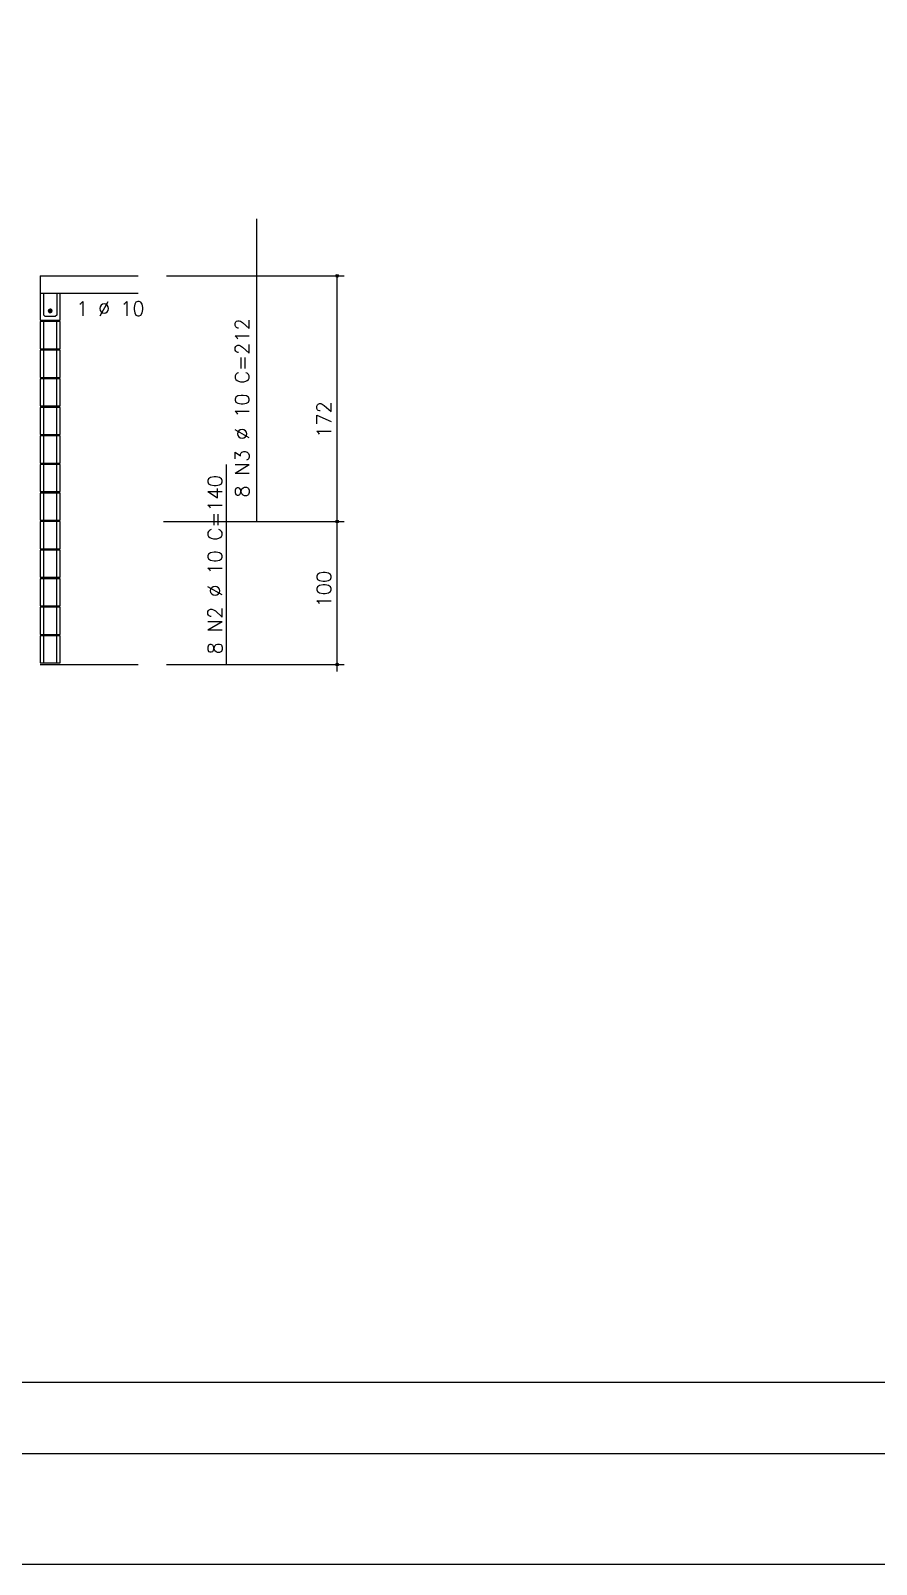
# Model space of a CAD drawing. Extents: x -2 to 121, y -2 to 61.
# Drawn here: x 82.89 to 94.74, y -1.55 to 19.93 of the extents above; entities that cross this region are included whole.
import ezdxf

# ---------------------------------------------------------------- set-up
doc = ezdxf.new("R2010")
doc.units = 0
doc.header["$MEASUREMENT"] = 0
doc.linetypes.add('HIDDEN', pattern=[0.375, 0.25, -0.125])
doc.layers.get('Defpoints').update_dxf_attribs({"linetype": 'CONTINUOUS'})
for name, color, linetype in [('ARQ_FOLHA', 7, 'CONTINUOUS'), ('PENA_02', 2, 'CONTINUOUS'), ('PENA_03', 3, 'CONTINUOUS'), ('PENA_05', 5, 'CONTINUOUS')]:
    doc.layers.add(name, color=color, linetype=linetype)
doc.styles.get("Standard").update_dxf_attribs({"font": 'ROMANS.SHX'})

msp = doc.modelspace()

# ---------------------------------------------------------------- linework, layer by layer
at = {"layer": 'ARQ_FOLHA', "color": 1}
for points in [[(0, -0.003745), (118.9, -0.003745), (118.9, 59.396255), (0, 59.396255)], [(2.5, 0.996255), (117.9, 0.996255), (117.9, 58.396255), (2.5, 58.396255)]]:
    msp.add_lwpolyline(points, close=True, dxfattribs=at)
at = {"layer": 'Defpoints', "color": 8, "linetype": 'HIDDEN', "ltscale": 100}
msp.add_lwpolyline([(-1.95, 60.946255), (-1.95, -1.553745), (120.85, -1.553745), (120.85, 60.946255)], close=True, dxfattribs=at)
at = {"layer": 'PENA_02', "linetype": 'Continuous'}
for centre, radius in [((87.186942, 16.492047), 0.02), ((87.186942, 16.492047), 0.01), ((87.186942, 13.052047), 0.02), ((87.186942, 13.052047), 0.01), ((87.186942, 11.052047), 0.02), ((87.186942, 11.052047), 0.01)]:
    msp.add_circle(centre, radius, dxfattribs=at)
at = {"layer": 'PENA_03', "linetype": 'Continuous'}
for p, q in [((83.026947, 16.492047), (83.026947, 15.872047)), ((83.026947, 16.492047), (84.397626, 16.492047)), ((84.797626, 16.492047), (87.286942, 16.492047)), ((87.186942, 10.951515), (87.186942, 16.492047)), ((83.026947, 16.252047), (84.397626, 16.252047)), ((83.076947, 15.472047), (83.076947, 15.852047)), ((83.256947, 15.472047), (83.256947, 15.852047)), ((83.076947, 15.072047), (83.076947, 15.452047)), ((83.256947, 15.072047), (83.256947, 15.452047)), ((83.076947, 14.672047), (83.076947, 15.052047)), ((83.256947, 14.672047), (83.256947, 15.052047)), ((83.076947, 14.272047), (83.076947, 14.652047)), ((83.256947, 14.272047), (83.256947, 14.652047)), ((83.076947, 13.872047), (83.076947, 14.252047)), ((83.256947, 13.872047), (83.256947, 14.252047)), ((83.076947, 13.472047), (83.076947, 13.852047)), ((83.256947, 13.472047), (83.256947, 13.852047)), ((83.076947, 13.072047), (83.076947, 13.452047)), ((83.256947, 13.072047), (83.256947, 13.452047)), ((83.076947, 12.672047), (83.076947, 13.052047)), ((83.256947, 12.672047), (83.256947, 13.052047)), ((84.755695, 13.052047), (87.286942, 13.052047)), ((83.076947, 12.272047), (83.076947, 12.652047)), ((83.256947, 12.272047), (83.256947, 12.652047)), ((83.076947, 11.872047), (83.076947, 12.252047)), ((83.256947, 11.872047), (83.256947, 12.252047)), ((83.076947, 11.472047), (83.076947, 11.852047)), ((83.256947, 11.472047), (83.256947, 11.852047)), ((83.076947, 11.072047), (83.076947, 11.452047)), ((83.256947, 11.072047), (83.256947, 11.452047)), ((83.026947, 11.052047), (84.397626, 11.052047)), ((84.797626, 11.052047), (87.286942, 11.052047))]:
    msp.add_line(p, q, dxfattribs=at)
for points in [[(83.026947, 15.872047), (83.306947, 15.872047), (83.306947, 16.252047)], [(83.256947, 16.252047), (83.256947, 15.942047), (83.236947, 15.922047), (83.096947, 15.922047), (83.076947, 15.942047), (83.076947, 16.252047)], [(83.191496, 16.003038), (83.189334, 16.013206), (83.183224, 16.021616), (83.174221, 16.026814), (83.163882, 16.027901), (83.153996, 16.024688), (83.14627, 16.017732), (83.142042, 16.008235), (83.142042, 15.99784), (83.14627, 15.988343), (83.153996, 15.981387), (83.163882, 15.978174), (83.174221, 15.979261), (83.183224, 15.984459), (83.189334, 15.992869), (83.191496, 16.003038)], [(83.026947, 15.472047), (83.306947, 15.472047), (83.306947, 15.852047), (83.026947, 15.852047), (83.026947, 15.472047)], [(83.026947, 15.072047), (83.306947, 15.072047), (83.306947, 15.452047), (83.026947, 15.452047), (83.026947, 15.072047)], [(83.026947, 14.672047), (83.306947, 14.672047), (83.306947, 15.052047), (83.026947, 15.052047), (83.026947, 14.672047)], [(83.026947, 14.272047), (83.306947, 14.272047), (83.306947, 14.652047), (83.026947, 14.652047), (83.026947, 14.272047)], [(83.026947, 13.872047), (83.306947, 13.872047), (83.306947, 14.252047), (83.026947, 14.252047), (83.026947, 13.872047)], [(83.026947, 13.472047), (83.306947, 13.472047), (83.306947, 13.852047), (83.026947, 13.852047), (83.026947, 13.472047)], [(83.026947, 13.072047), (83.306947, 13.072047), (83.306947, 13.452047), (83.026947, 13.452047), (83.026947, 13.072047)], [(83.026947, 12.672047), (83.306947, 12.672047), (83.306947, 13.052047), (83.026947, 13.052047), (83.026947, 12.672047)], [(83.026947, 12.272047), (83.306947, 12.272047), (83.306947, 12.652047), (83.026947, 12.652047), (83.026947, 12.272047)], [(83.026947, 11.872047), (83.306947, 11.872047), (83.306947, 12.252047), (83.026947, 12.252047), (83.026947, 11.872047)], [(83.026947, 11.472047), (83.306947, 11.472047), (83.306947, 11.852047), (83.026947, 11.852047), (83.026947, 11.472047)], [(83.026947, 11.072047), (83.306947, 11.072047), (83.306947, 11.452047), (83.026947, 11.452047), (83.026947, 11.072047)]]:
    msp.add_lwpolyline(points, dxfattribs=at)
msp.add_circle((83.166496, 16.003038), 0.025, dxfattribs=at)
for points in [[(83.191496, 16.003038), (83.14627, 16.017732), (83.142042, 16.008235)], [(83.191496, 16.003038), (83.142042, 16.008235), (83.142042, 15.99784)], [(83.191496, 16.003038), (83.142042, 15.99784), (83.14627, 15.988343)], [(83.191496, 16.003038), (83.153996, 16.024688), (83.143003, 16.011588)], [(83.191496, 16.003038), (83.143003, 16.011588), (83.143003, 15.994487)], [(83.191496, 16.003038), (83.143003, 15.994487), (83.153996, 15.981387)], [(83.191496, 16.003038), (83.153996, 16.024688), (83.14627, 16.017732)], [(83.191496, 16.003038), (83.14627, 15.988343), (83.153996, 15.981387)], [(83.191496, 16.003038), (83.163882, 16.027901), (83.153996, 16.024688)], [(83.191496, 16.003038), (83.170837, 16.027658), (83.153996, 16.024688)], [(83.191496, 16.003038), (83.153996, 15.981387), (83.170837, 15.978417)], [(83.191496, 16.003038), (83.153996, 15.981387), (83.163882, 15.978174)], [(83.191496, 16.003038), (83.174221, 16.026814), (83.163882, 16.027901)], [(83.191496, 16.003038), (83.163882, 15.978174), (83.174221, 15.979261)], [(83.191496, 16.003038), (83.185647, 16.019107), (83.170837, 16.027658)], [(83.191496, 16.003038), (83.170837, 15.978417), (83.185647, 15.986968)], [(83.191496, 16.003038), (83.183224, 16.021616), (83.174221, 16.026814)], [(83.191496, 16.003038), (83.174221, 15.979261), (83.183224, 15.984459)], [(83.191496, 16.003038), (83.189334, 16.013206), (83.183224, 16.021616)], [(83.191496, 16.003038), (83.183224, 15.984459), (83.189334, 15.992869)], [(83.191496, 16.003038), (83.185647, 15.986968), (83.191496, 16.003038)], [(83.191496, 16.003038), (83.189334, 15.992869), (83.191496, 16.003038)]]:
    msp.add_solid(points, dxfattribs=at)
at = {"layer": 'PENA_05', "linetype": 'Continuous'}
for p, q in [((86.063192, 13.049125), (86.063192, 17.292047)), ((85.637268, 11.052047), (85.637268, 13.852047))]:
    msp.add_line(p, q, dxfattribs=at)

# ---------------------------------------------------------------- texts
at = {"layer": 'PENA_03', "linetype": 'Continuous'}
msp.add_text('1 %%c 10', height=0.2, dxfattribs=at).set_placement((83.527766, 15.935746))
for s, p in [('8 N3 %%c 10 C=212', (85.955444, 13.38844)), ('172', (87.101549, 14.223854)), ('8 N2 %%c 10 C=140', (85.575862, 11.19086)), ('100', (87.103164, 11.848295))]:
    msp.add_text(s, height=0.2, rotation=90, dxfattribs=at).set_placement(p)

doc.saveas('drawing.dxf')
